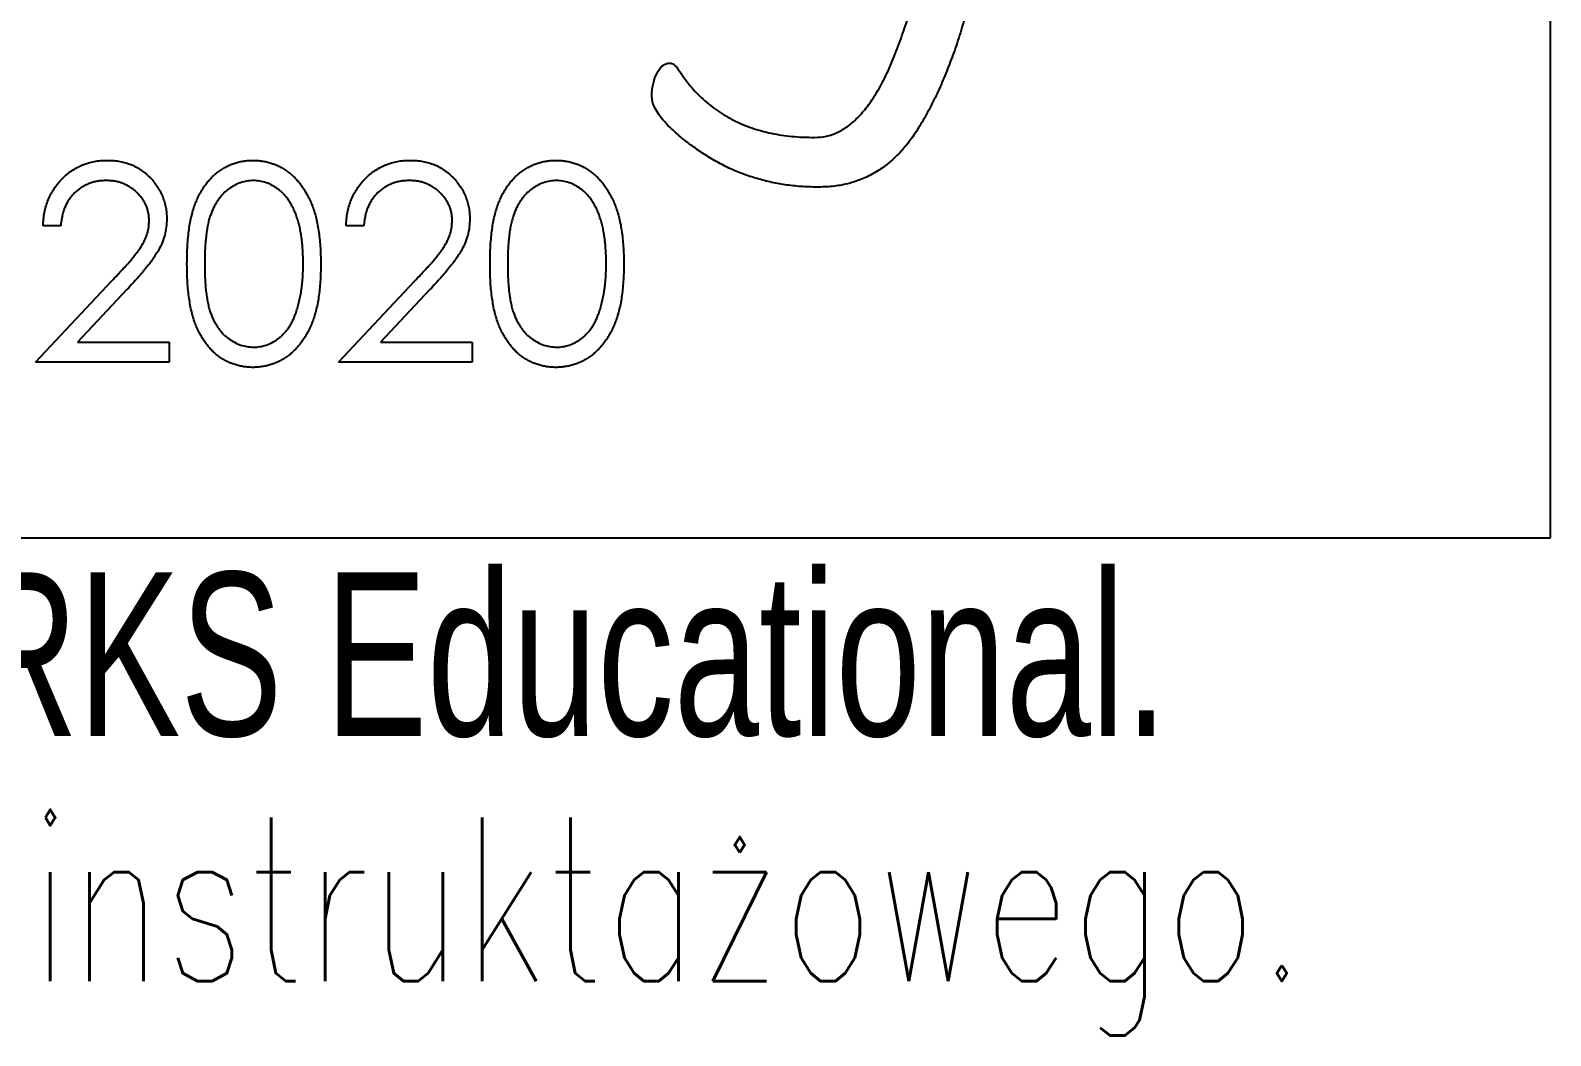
# Model space of a CAD drawing. Header units: millimetres. Extents: x 0 to 85, y -14.7 to 54.
# Drawn here: x 40.07 to 85, y -14.71 to 15 of the extents above; entities that cross this region are included whole.
import ezdxf

# ---------------------------------------------------------------- set-up
doc = ezdxf.new("R2010")
doc.units = ezdxf.units.MM
doc.styles.add('SLDTEXTSTYLE0', font='TXT', dxfattribs={"width": 0.7})
doc.styles.add('SLDTEXTSTYLE1', font='TXT', dxfattribs={"width": 0.7, "bigfont": 'bigfont'})

msp = doc.modelspace()

# ---------------------------------------------------------------- linework, layer by layer
at = {"color": 7, "linetype": 'Continuous', "lineweight": 25}
for p, q in [((85, 0), (85, 54)), ((40.969, 9.219), (40.447, 9.219)), ((49.924, 9.219), (49.402, 9.219)), ((40.223, 5.189), (42.48, 7.598)), ((42.926, 7.34), (41.469, 5.786)), ((49.178, 5.189), (51.435, 7.598)), ((51.881, 7.34), (50.424, 5.786)), ((41.469, 5.786), (44.178, 5.786)), ((44.178, 5.786), (44.178, 5.189)), ((50.424, 5.786), (53.133, 5.786)), ((53.133, 5.786), (53.133, 5.189)), ((44.178, 5.189), (40.223, 5.189)), ((53.133, 5.189), (49.178, 5.189)), ((0, 0), (85, 0))]:
    msp.add_line(p, q, dxfattribs=at)
for points, knots in [([(68.71, 22.038), (68.683, 21.593), (68.627, 20.7), (68.474, 19.36), (68.272, 18.017), (68.057, 16.903), (67.862, 16.025), (67.694, 15.393), (67.515, 14.788), (67.318, 14.211), (67.102, 13.663), (66.874, 13.14), (66.626, 12.646), (66.367, 12.181), (66.087, 11.755), (65.775, 11.385), (65.44, 11.069), (65.076, 10.812), (64.686, 10.614), (64.272, 10.468), (63.83, 10.385), (63.527, 10.373), (63.372, 10.368)], [0, 0, 0, 0, 0.096404, 0.193164, 0.291049, 0.389598, 0.438258, 0.485208, 0.53065, 0.574504, 0.616848, 0.657874, 0.697557, 0.736181, 0.772925, 0.807485, 0.840484, 0.87203, 0.903316, 0.934577, 0.966712, 1, 1, 1, 1]), ([(63.249, 11.836), (63.366, 11.842), (63.601, 11.856), (63.942, 11.983), (64.267, 12.179), (64.571, 12.46), (64.865, 12.809), (65.138, 13.24), (65.402, 13.743), (65.639, 14.313), (65.859, 14.914), (66.06, 15.518), (66.236, 16.112), (66.383, 16.697), (66.5, 17.274), (66.592, 17.84), (66.661, 18.396), (66.682, 18.765), (66.692, 18.948)], [0, 0, 0, 0, 0.041427, 0.08363, 0.127766, 0.17622, 0.230093, 0.290144, 0.357447, 0.432183, 0.509837, 0.585513, 0.658975, 0.730556, 0.800388, 0.868328, 0.934831, 1, 1, 1, 1]), ([(58.436, 13.083), (58.443, 13.19), (58.459, 13.411), (58.554, 13.671), (58.656, 13.856), (58.747, 13.96), (58.854, 14.025), (58.931, 14.033), (58.969, 14.037)], [0, 0, 0, 0, 0.272788, 0.557431, 0.691874, 0.806609, 0.904137, 1, 1, 1, 1]), ([(58.969, 14.037), (58.99, 14.035), (59.034, 14.029), (59.099, 13.991), (59.161, 13.928), (59.2, 13.876), (59.221, 13.848)], [0, 0, 0, 0, 0.187745, 0.40783, 0.674935, 1, 1, 1, 1]), ([(59.221, 13.848), (59.332, 13.687), (59.548, 13.371), (59.943, 12.96), (60.38, 12.609), (60.868, 12.328), (61.398, 12.104), (61.975, 11.949), (62.597, 11.852), (63.027, 11.841), (63.249, 11.836)], [0, 0, 0, 0, 0.124065, 0.243211, 0.361353, 0.479624, 0.600356, 0.72649, 0.858763, 1, 1, 1, 1]), ([(63.372, 10.368), (63.214, 10.37), (62.899, 10.374), (62.436, 10.426), (61.985, 10.501), (61.549, 10.615), (61.124, 10.755), (60.712, 10.927), (60.316, 11.135), (59.941, 11.367), (59.595, 11.609), (59.289, 11.847), (59.031, 12.076), (58.816, 12.292), (58.65, 12.502), (58.53, 12.702), (58.45, 12.893), (58.441, 13.022), (58.436, 13.083)], [0, 0, 0, 0, 0.079643, 0.157758, 0.233681, 0.308935, 0.383699, 0.458067, 0.532712, 0.607642, 0.679615, 0.744178, 0.801925, 0.852794, 0.897209, 0.9357, 0.969545, 1, 1, 1, 1]), ([(40.447, 9.219), (40.45, 9.288), (40.457, 9.424), (40.488, 9.623), (40.533, 9.812), (40.596, 9.992), (40.675, 10.162), (40.769, 10.324), (40.881, 10.475), (41.008, 10.615), (41.145, 10.743), (41.294, 10.854), (41.45, 10.948), (41.613, 11.026), (41.785, 11.085), (41.965, 11.129), (42.152, 11.155), (42.28, 11.158), (42.345, 11.159)], [0, 0, 0, 0, 0.068791, 0.135103, 0.198979, 0.261904, 0.323495, 0.385195, 0.446969, 0.509765, 0.572251, 0.633405, 0.693251, 0.752583, 0.812579, 0.873275, 0.93555, 1, 1, 1, 1]), ([(42.345, 11.159), (42.409, 11.158), (42.534, 11.155), (42.717, 11.129), (42.892, 11.09), (43.057, 11.034), (43.211, 10.96), (43.357, 10.871), (43.495, 10.767), (43.619, 10.645), (43.733, 10.515), (43.831, 10.376), (43.915, 10.233), (43.985, 10.084), (44.037, 9.928), (44.076, 9.767), (44.098, 9.599), (44.102, 9.486), (44.103, 9.429)], [0, 0, 0, 0, 0.069475, 0.136517, 0.200789, 0.26383, 0.325735, 0.387291, 0.449509, 0.512968, 0.576275, 0.63758, 0.697903, 0.757172, 0.816599, 0.876653, 0.93729, 1, 1, 1, 1]), ([(44.7, 8.097), (44.701, 8.19), (44.702, 8.372), (44.714, 8.636), (44.733, 8.883), (44.76, 9.115), (44.793, 9.33), (44.836, 9.528), (44.886, 9.711), (44.944, 9.878), (45.008, 10.032), (45.079, 10.175), (45.158, 10.309), (45.241, 10.434), (45.332, 10.548), (45.427, 10.654), (45.531, 10.749), (45.64, 10.835), (45.754, 10.91), (45.872, 10.977), (45.993, 11.034), (46.118, 11.079), (46.245, 11.116), (46.376, 11.141), (46.51, 11.157), (46.601, 11.158), (46.647, 11.159)], [0, 0, 0, 0, 0.068595, 0.133246, 0.194313, 0.251279, 0.304513, 0.354235, 0.400481, 0.443411, 0.484015, 0.523252, 0.561042, 0.5979, 0.633518, 0.668314, 0.702496, 0.736685, 0.770293, 0.803437, 0.835913, 0.86846, 0.900847, 0.933467, 0.966258, 1, 1, 1, 1]), ([(46.647, 11.159), (46.693, 11.158), (46.785, 11.157), (46.921, 11.141), (47.054, 11.115), (47.183, 11.079), (47.31, 11.034), (47.433, 10.977), (47.553, 10.911), (47.668, 10.833), (47.78, 10.747), (47.885, 10.649), (47.985, 10.541), (48.079, 10.424), (48.166, 10.296), (48.248, 10.158), (48.322, 10.009), (48.393, 9.85), (48.454, 9.679), (48.51, 9.494), (48.554, 9.296), (48.591, 9.083), (48.62, 8.856), (48.641, 8.615), (48.652, 8.361), (48.655, 8.186), (48.656, 8.097)], [0, 0, 0, 0, 0.033788, 0.067194, 0.099862, 0.132567, 0.165151, 0.197913, 0.231319, 0.265083, 0.299255, 0.334399, 0.369943, 0.406284, 0.444064, 0.482998, 0.523354, 0.565537, 0.609613, 0.656391, 0.705885, 0.758325, 0.813832, 0.872795, 0.934722, 1, 1, 1, 1]), ([(49.402, 9.219), (49.405, 9.288), (49.412, 9.424), (49.443, 9.623), (49.488, 9.812), (49.551, 9.992), (49.63, 10.162), (49.724, 10.324), (49.836, 10.475), (49.963, 10.615), (50.101, 10.743), (50.249, 10.854), (50.405, 10.948), (50.568, 11.026), (50.74, 11.085), (50.92, 11.129), (51.107, 11.155), (51.235, 11.158), (51.3, 11.159)], [0, 0, 0, 0, 0.068791, 0.135103, 0.198979, 0.261904, 0.323495, 0.385195, 0.446969, 0.509765, 0.572251, 0.633405, 0.693251, 0.752583, 0.812579, 0.873275, 0.93555, 1, 1, 1, 1]), ([(51.3, 11.159), (51.364, 11.158), (51.489, 11.155), (51.672, 11.129), (51.847, 11.09), (52.012, 11.034), (52.166, 10.96), (52.312, 10.871), (52.45, 10.767), (52.574, 10.645), (52.688, 10.515), (52.786, 10.376), (52.87, 10.233), (52.94, 10.084), (52.992, 9.928), (53.031, 9.767), (53.053, 9.599), (53.057, 9.486), (53.059, 9.429)], [0, 0, 0, 0, 0.069475, 0.136517, 0.200789, 0.26383, 0.325735, 0.387291, 0.449509, 0.512968, 0.576275, 0.63758, 0.697903, 0.757172, 0.816599, 0.876653, 0.93729, 1, 1, 1, 1]), ([(53.656, 8.097), (53.656, 8.19), (53.657, 8.372), (53.669, 8.636), (53.689, 8.883), (53.715, 9.115), (53.748, 9.33), (53.792, 9.528), (53.841, 9.711), (53.899, 9.878), (53.963, 10.032), (54.034, 10.175), (54.113, 10.309), (54.196, 10.434), (54.287, 10.548), (54.382, 10.654), (54.486, 10.749), (54.595, 10.835), (54.709, 10.91), (54.827, 10.977), (54.948, 11.034), (55.073, 11.079), (55.2, 11.116), (55.331, 11.141), (55.465, 11.157), (55.556, 11.158), (55.602, 11.159)], [0, 0, 0, 0, 0.068595, 0.133246, 0.194313, 0.251279, 0.304513, 0.354235, 0.400481, 0.443411, 0.484015, 0.523252, 0.561042, 0.5979, 0.633518, 0.668314, 0.702496, 0.736685, 0.770293, 0.803437, 0.835913, 0.86846, 0.900847, 0.933467, 0.966258, 1, 1, 1, 1]), ([(55.602, 11.159), (55.648, 11.158), (55.74, 11.157), (55.876, 11.141), (56.009, 11.115), (56.138, 11.079), (56.265, 11.034), (56.388, 10.977), (56.508, 10.911), (56.623, 10.833), (56.735, 10.747), (56.841, 10.649), (56.94, 10.541), (57.034, 10.424), (57.121, 10.296), (57.203, 10.158), (57.277, 10.009), (57.348, 9.85), (57.409, 9.679), (57.465, 9.494), (57.509, 9.296), (57.547, 9.083), (57.575, 8.856), (57.596, 8.615), (57.608, 8.361), (57.61, 8.186), (57.611, 8.097)], [0, 0, 0, 0, 0.033788, 0.067194, 0.099862, 0.132567, 0.165151, 0.197913, 0.231319, 0.265083, 0.299255, 0.334399, 0.369943, 0.406284, 0.444064, 0.482998, 0.523354, 0.565537, 0.609613, 0.656391, 0.705885, 0.758325, 0.813832, 0.872795, 0.934722, 1, 1, 1, 1]), ([(42.318, 10.562), (42.273, 10.561), (42.183, 10.558), (42.052, 10.542), (41.927, 10.514), (41.807, 10.475), (41.693, 10.426), (41.586, 10.365), (41.484, 10.293), (41.389, 10.21), (41.301, 10.118), (41.223, 10.016), (41.156, 9.905), (41.097, 9.785), (41.049, 9.656), (41.013, 9.518), (40.984, 9.372), (40.974, 9.271), (40.969, 9.219)], [0, 0, 0, 0, 0.064439, 0.126547, 0.186887, 0.245878, 0.304041, 0.362191, 0.420976, 0.48066, 0.5406, 0.600689, 0.661936, 0.724443, 0.789038, 0.856314, 0.926352, 1, 1, 1, 1]), ([(43.581, 9.382), (43.58, 9.422), (43.578, 9.5), (43.559, 9.615), (43.532, 9.725), (43.492, 9.832), (43.439, 9.935), (43.375, 10.032), (43.301, 10.126), (43.216, 10.215), (43.122, 10.296), (43.023, 10.367), (42.918, 10.427), (42.808, 10.477), (42.693, 10.515), (42.573, 10.542), (42.447, 10.559), (42.362, 10.561), (42.318, 10.562)], [0, 0, 0, 0, 0.061965, 0.122122, 0.180988, 0.239933, 0.299906, 0.359989, 0.421776, 0.486576, 0.551535, 0.615018, 0.677259, 0.73973, 0.80305, 0.866495, 0.931973, 1, 1, 1, 1]), ([(46.664, 10.562), (46.6, 10.559), (46.471, 10.552), (46.28, 10.504), (46.098, 10.421), (45.953, 10.33), (45.842, 10.243), (45.763, 10.167), (45.69, 10.084), (45.622, 9.994), (45.559, 9.897), (45.501, 9.792), (45.448, 9.679), (45.4, 9.558), (45.357, 9.426), (45.322, 9.28), (45.29, 9.12), (45.267, 8.944), (45.247, 8.754), (45.234, 8.549), (45.223, 8.329), (45.223, 8.177), (45.223, 8.099)], [0, 0, 0, 0, 0.060387, 0.120883, 0.182755, 0.247811, 0.281299, 0.315088, 0.349702, 0.384857, 0.420966, 0.458511, 0.497175, 0.537602, 0.580503, 0.627468, 0.678388, 0.733983, 0.793747, 0.857714, 0.926698, 1, 1, 1, 1]), ([(48.133, 8.099), (48.132, 8.169), (48.13, 8.306), (48.124, 8.507), (48.106, 8.697), (48.086, 8.878), (48.057, 9.049), (48.026, 9.211), (47.984, 9.362), (47.94, 9.505), (47.888, 9.638), (47.832, 9.761), (47.772, 9.875), (47.706, 9.981), (47.636, 10.077), (47.56, 10.163), (47.481, 10.241), (47.37, 10.33), (47.224, 10.421), (47.043, 10.504), (46.855, 10.552), (46.728, 10.559), (46.664, 10.562)], [0, 0, 0, 0, 0.065681, 0.128486, 0.188175, 0.245106, 0.299448, 0.350823, 0.399942, 0.446672, 0.491255, 0.533376, 0.573853, 0.612526, 0.649597, 0.685532, 0.720106, 0.753838, 0.818925, 0.880493, 0.940311, 1, 1, 1, 1]), ([(51.273, 10.562), (51.228, 10.561), (51.138, 10.558), (51.007, 10.542), (50.882, 10.514), (50.762, 10.475), (50.649, 10.426), (50.541, 10.365), (50.439, 10.293), (50.344, 10.21), (50.256, 10.118), (50.179, 10.016), (50.111, 9.905), (50.052, 9.785), (50.004, 9.656), (49.968, 9.518), (49.939, 9.372), (49.929, 9.271), (49.924, 9.219)], [0, 0, 0, 0, 0.064439, 0.126547, 0.186887, 0.245878, 0.304041, 0.362191, 0.420976, 0.48066, 0.5406, 0.600689, 0.661936, 0.724443, 0.789038, 0.856314, 0.926352, 1, 1, 1, 1]), ([(52.536, 9.382), (52.535, 9.422), (52.533, 9.5), (52.515, 9.615), (52.487, 9.725), (52.447, 9.832), (52.394, 9.935), (52.33, 10.032), (52.257, 10.126), (52.171, 10.215), (52.077, 10.296), (51.978, 10.367), (51.873, 10.427), (51.763, 10.477), (51.648, 10.515), (51.528, 10.542), (51.402, 10.559), (51.317, 10.561), (51.273, 10.562)], [0, 0, 0, 0, 0.061965, 0.122122, 0.180988, 0.239933, 0.299906, 0.359989, 0.421776, 0.486576, 0.551535, 0.615018, 0.677259, 0.73973, 0.80305, 0.866495, 0.931973, 1, 1, 1, 1]), ([(55.619, 10.562), (55.555, 10.559), (55.426, 10.552), (55.236, 10.504), (55.053, 10.421), (54.908, 10.33), (54.797, 10.243), (54.718, 10.167), (54.645, 10.084), (54.577, 9.994), (54.514, 9.897), (54.456, 9.792), (54.403, 9.679), (54.355, 9.558), (54.313, 9.426), (54.278, 9.28), (54.245, 9.12), (54.222, 8.944), (54.202, 8.754), (54.189, 8.549), (54.178, 8.329), (54.178, 8.177), (54.178, 8.099)], [0, 0, 0, 0, 0.060387, 0.120883, 0.182755, 0.247811, 0.281299, 0.315088, 0.349702, 0.384857, 0.420966, 0.458511, 0.497175, 0.537602, 0.580503, 0.627468, 0.678388, 0.733983, 0.793747, 0.857714, 0.926698, 1, 1, 1, 1]), ([(57.088, 8.099), (57.087, 8.169), (57.086, 8.306), (57.079, 8.507), (57.061, 8.697), (57.041, 8.878), (57.013, 9.049), (56.981, 9.211), (56.939, 9.362), (56.895, 9.505), (56.843, 9.638), (56.787, 9.761), (56.727, 9.875), (56.661, 9.981), (56.592, 10.077), (56.515, 10.163), (56.436, 10.241), (56.325, 10.33), (56.179, 10.421), (55.998, 10.504), (55.81, 10.552), (55.683, 10.559), (55.619, 10.562)], [0, 0, 0, 0, 0.065681, 0.128486, 0.188175, 0.245106, 0.299448, 0.350823, 0.399942, 0.446672, 0.491255, 0.533376, 0.573853, 0.612526, 0.649597, 0.685532, 0.720106, 0.753838, 0.818925, 0.880493, 0.940311, 1, 1, 1, 1]), ([(42.48, 7.598), (42.535, 7.655), (42.641, 7.766), (42.79, 7.926), (42.924, 8.076), (43.044, 8.213), (43.147, 8.34), (43.238, 8.454), (43.311, 8.558), (43.391, 8.679), (43.467, 8.827), (43.533, 9.007), (43.574, 9.193), (43.579, 9.319), (43.581, 9.382)], [0, 0, 0, 0, 0.1108026, 0.2128292, 0.3061013, 0.3906473, 0.4669245, 0.534481, 0.5935869, 0.644557, 0.7362005, 0.825024, 0.9119856, 1, 1, 1, 1]), ([(44.103, 9.429), (44.101, 9.348), (44.095, 9.187), (44.047, 8.951), (43.973, 8.722), (43.883, 8.538), (43.792, 8.389), (43.711, 8.267), (43.615, 8.135), (43.504, 7.995), (43.38, 7.844), (43.242, 7.684), (43.089, 7.515), (42.981, 7.4), (42.926, 7.34)], [0, 0, 0, 0, 0.098702, 0.195672, 0.292422, 0.391343, 0.444462, 0.504229, 0.570352, 0.642546, 0.722288, 0.807921, 0.90047, 1, 1, 1, 1]), ([(51.435, 7.598), (51.49, 7.655), (51.596, 7.766), (51.745, 7.926), (51.879, 8.076), (51.999, 8.213), (52.102, 8.34), (52.193, 8.454), (52.266, 8.558), (52.346, 8.679), (52.423, 8.827), (52.489, 9.007), (52.529, 9.193), (52.534, 9.319), (52.536, 9.382)], [0, 0, 0, 0, 0.110803, 0.212829, 0.306101, 0.390647, 0.466924, 0.534481, 0.593587, 0.644557, 0.7362, 0.825024, 0.911986, 1, 1, 1, 1]), ([(53.059, 9.429), (53.056, 9.348), (53.05, 9.187), (53.002, 8.951), (52.928, 8.722), (52.838, 8.538), (52.747, 8.389), (52.666, 8.267), (52.57, 8.135), (52.459, 7.995), (52.335, 7.844), (52.197, 7.684), (52.044, 7.515), (51.937, 7.4), (51.881, 7.34)], [0, 0, 0, 0, 0.098702, 0.195672, 0.292422, 0.391343, 0.444462, 0.504229, 0.570352, 0.642546, 0.722288, 0.807921, 0.90047, 1, 1, 1, 1]), ([(46.647, 5.04), (46.601, 5.04), (46.51, 5.042), (46.376, 5.058), (46.246, 5.083), (46.119, 5.119), (45.995, 5.162), (45.875, 5.219), (45.758, 5.285), (45.644, 5.359), (45.536, 5.445), (45.433, 5.539), (45.337, 5.645), (45.248, 5.76), (45.163, 5.885), (45.085, 6.019), (45.013, 6.164), (44.947, 6.319), (44.889, 6.487), (44.837, 6.67), (44.796, 6.87), (44.761, 7.085), (44.733, 7.315), (44.714, 7.562), (44.702, 7.824), (44.701, 8.004), (44.7, 8.097)], [0, 0, 0, 0, 0.033787, 0.066622, 0.099285, 0.131361, 0.163585, 0.196104, 0.228902, 0.262158, 0.295991, 0.330218, 0.36506, 0.400951, 0.43762, 0.475708, 0.515381, 0.556414, 0.599765, 0.646424, 0.696431, 0.749782, 0.806573, 0.867436, 0.931887, 1, 1, 1, 1]), ([(45.223, 8.099), (45.223, 8.022), (45.223, 7.871), (45.233, 7.651), (45.247, 7.447), (45.265, 7.257), (45.291, 7.082), (45.321, 6.921), (45.356, 6.775), (45.399, 6.643), (45.447, 6.522), (45.5, 6.409), (45.556, 6.304), (45.62, 6.207), (45.689, 6.117), (45.762, 6.033), (45.842, 5.959), (45.953, 5.87), (46.099, 5.777), (46.283, 5.697), (46.472, 5.646), (46.6, 5.64), (46.664, 5.637)], [0, 0, 0, 0, 0.072951, 0.141584, 0.205926, 0.265301, 0.320597, 0.371817, 0.41879, 0.461699, 0.502134, 0.540804, 0.578181, 0.614297, 0.649678, 0.684299, 0.718359, 0.752081, 0.817652, 0.879722, 0.939966, 1, 1, 1, 1]), ([(48.656, 8.097), (48.654, 8.008), (48.652, 7.835), (48.641, 7.581), (48.62, 7.341), (48.593, 7.116), (48.556, 6.904), (48.51, 6.707), (48.459, 6.522), (48.396, 6.352), (48.327, 6.194), (48.252, 6.047), (48.172, 5.909), (48.084, 5.78), (47.991, 5.662), (47.89, 5.554), (47.784, 5.456), (47.672, 5.369), (47.555, 5.292), (47.435, 5.223), (47.311, 5.168), (47.185, 5.121), (47.055, 5.084), (46.921, 5.059), (46.785, 5.042), (46.693, 5.04), (46.647, 5.04)], [0, 0, 0, 0, 0.065063, 0.126773, 0.185516, 0.240765, 0.29298, 0.34225, 0.388919, 0.432776, 0.474628, 0.514775, 0.553606, 0.591426, 0.628028, 0.663804, 0.698984, 0.733591, 0.767628, 0.801208, 0.834264, 0.866981, 0.89972, 0.932702, 0.966176, 1, 1, 1, 1]), ([(47.913, 6.636), (47.93, 6.688), (47.966, 6.793), (48.012, 6.957), (48.048, 7.129), (48.081, 7.307), (48.103, 7.494), (48.121, 7.689), (48.131, 7.892), (48.133, 8.029), (48.133, 8.099)], [0, 0, 0, 0, 0.110588, 0.224542, 0.342503, 0.464324, 0.590756, 0.722227, 0.858843, 1, 1, 1, 1]), ([(55.602, 5.04), (55.556, 5.04), (55.465, 5.042), (55.331, 5.058), (55.201, 5.083), (55.074, 5.119), (54.95, 5.162), (54.83, 5.219), (54.713, 5.285), (54.599, 5.359), (54.491, 5.445), (54.388, 5.539), (54.292, 5.645), (54.203, 5.76), (54.118, 5.885), (54.04, 6.019), (53.968, 6.164), (53.902, 6.319), (53.844, 6.487), (53.792, 6.67), (53.751, 6.87), (53.716, 7.085), (53.688, 7.315), (53.669, 7.562), (53.657, 7.824), (53.656, 8.004), (53.656, 8.097)], [0, 0, 0, 0, 0.033787, 0.066622, 0.099285, 0.131361, 0.163585, 0.196104, 0.228902, 0.262158, 0.295991, 0.330218, 0.36506, 0.400951, 0.43762, 0.475708, 0.515381, 0.556414, 0.599765, 0.646424, 0.696431, 0.749782, 0.806573, 0.867436, 0.931887, 1, 1, 1, 1]), ([(54.178, 8.099), (54.178, 8.022), (54.178, 7.871), (54.189, 7.651), (54.202, 7.447), (54.22, 7.257), (54.246, 7.082), (54.276, 6.921), (54.312, 6.775), (54.354, 6.643), (54.402, 6.522), (54.455, 6.409), (54.512, 6.304), (54.575, 6.207), (54.644, 6.117), (54.717, 6.033), (54.797, 5.959), (54.908, 5.87), (55.054, 5.777), (55.238, 5.697), (55.427, 5.646), (55.555, 5.64), (55.619, 5.637)], [0, 0, 0, 0, 0.072951, 0.141584, 0.205926, 0.265301, 0.320597, 0.371817, 0.41879, 0.461699, 0.502134, 0.540804, 0.578181, 0.614297, 0.649678, 0.684299, 0.718359, 0.752081, 0.817652, 0.879722, 0.939966, 1, 1, 1, 1]), ([(57.611, 8.097), (57.61, 8.008), (57.608, 7.835), (57.597, 7.581), (57.575, 7.341), (57.548, 7.116), (57.511, 6.904), (57.465, 6.707), (57.414, 6.522), (57.351, 6.352), (57.282, 6.194), (57.207, 6.047), (57.127, 5.909), (57.039, 5.78), (56.946, 5.662), (56.845, 5.554), (56.739, 5.456), (56.627, 5.369), (56.51, 5.292), (56.39, 5.223), (56.266, 5.168), (56.14, 5.121), (56.01, 5.084), (55.876, 5.059), (55.74, 5.042), (55.648, 5.04), (55.602, 5.04)], [0, 0, 0, 0, 0.065063, 0.126773, 0.185516, 0.240765, 0.29298, 0.34225, 0.388919, 0.432776, 0.474628, 0.514775, 0.553606, 0.591426, 0.628028, 0.663804, 0.698984, 0.733591, 0.767628, 0.801208, 0.834264, 0.866981, 0.89972, 0.932702, 0.966176, 1, 1, 1, 1]), ([(56.868, 6.636), (56.885, 6.688), (56.921, 6.793), (56.967, 6.957), (57.003, 7.129), (57.036, 7.307), (57.058, 7.494), (57.076, 7.689), (57.086, 7.892), (57.088, 8.029), (57.088, 8.099)], [0, 0, 0, 0, 0.110588, 0.224542, 0.342503, 0.464324, 0.590756, 0.722227, 0.858843, 1, 1, 1, 1]), ([(46.664, 5.637), (46.728, 5.639), (46.857, 5.645), (47.045, 5.696), (47.228, 5.773), (47.371, 5.865), (47.48, 5.952), (47.558, 6.026), (47.63, 6.109), (47.698, 6.198), (47.76, 6.296), (47.817, 6.402), (47.868, 6.516), (47.898, 6.595), (47.913, 6.636)], [0, 0, 0, 0, 0.112813, 0.225394, 0.339595, 0.459675, 0.521735, 0.583926, 0.648174, 0.713881, 0.781004, 0.851451, 0.924051, 1, 1, 1, 1]), ([(55.619, 5.637), (55.684, 5.639), (55.812, 5.645), (56.001, 5.696), (56.183, 5.773), (56.326, 5.865), (56.435, 5.952), (56.513, 6.026), (56.585, 6.109), (56.653, 6.198), (56.715, 6.296), (56.772, 6.402), (56.823, 6.516), (56.853, 6.595), (56.868, 6.636)], [0, 0, 0, 0, 0.112813, 0.225394, 0.339595, 0.459675, 0.521735, 0.583926, 0.648174, 0.713881, 0.781004, 0.851451, 0.924051, 1, 1, 1, 1])]:
    msp.add_open_spline(points, degree=3, knots=knots, dxfattribs=at)

# ---------------------------------------------------------------- texts
at = {"color": 7, "linetype": 'Continuous', "char_height": 4.83362, "attachment_point": 1}
for s, insert, style in [('Produkt SOLIDWORKS Educational.', (0, -1.02), 'SLDTEXTSTYLE0'), ('Tylko do użytku instruktażowego.', (0, -8.27), 'SLDTEXTSTYLE1')]:
    msp.add_mtext(s, dxfattribs=dict(at, insert=insert, style=style))

doc.saveas('drawing.dxf')
